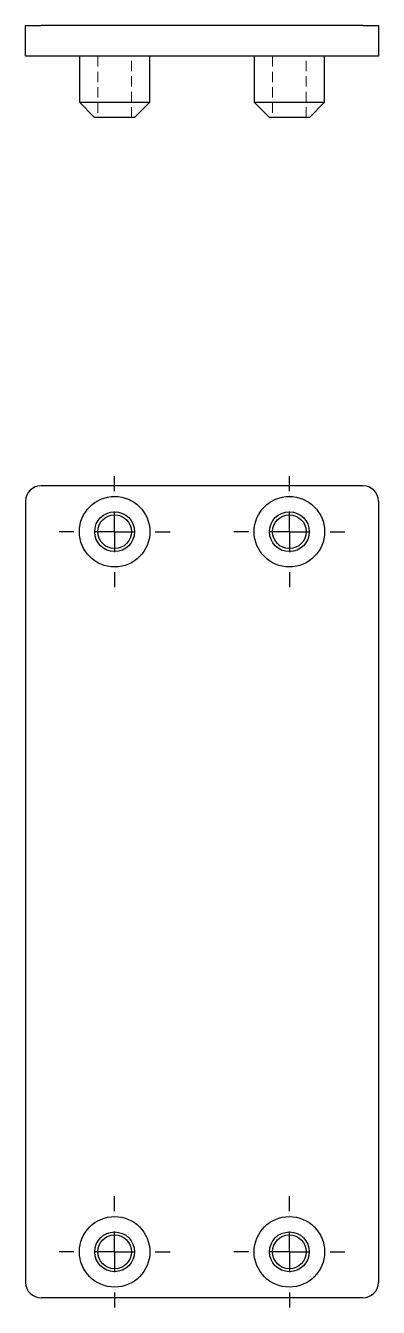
# Model space of a CAD drawing. Header units: millimetres. Extents: x 61 to 229, y 6 to 164.
# Drawn here: x 61.3 to 104.7, y 5.8 to 163.7 of the extents above.
import ezdxf

# ---------------------------------------------------------------- set-up
doc = ezdxf.new("R2010")
doc.units = ezdxf.units.MM
doc.linetypes.add('HIDDEN', pattern=[1.905, 1.27, -0.635])
doc.layers.add('10', color=7, linetype='Continuous')

# ---------------------------------------------------------------- blocks, each defined once
blk = doc.blocks.new('SW_CENTERMARKSYMBOL_0')
at = {"layer": '10', "color": 0}
for p, q in [((0, 5), (0, 6.84)), ((0, 0), (0, 2.5)), ((-5, 0), (-6.84, 0)), ((0, 0), (-2.5, 0)), ((0, 0), (0, -2.5)), ((0, 0), (2.5, 0)), ((5, 0), (6.84, 0)), ((0, -5), (0, -6.84))]:
    blk.add_line(p, q, dxfattribs=at)
blk = doc.blocks.new('SW_CENTERMARKSYMBOL_1')
at = {"layer": '10', "color": 0}
for p, q in [((0, 5), (0, 6.84)), ((0, 0), (0, 2.5)), ((-5, 0), (-6.84, 0)), ((0, 0), (-2.5, 0)), ((0, 0), (0, -2.5)), ((0, 0), (2.5, 0)), ((5, 0), (6.84, 0)), ((0, -5), (0, -6.84))]:
    blk.add_line(p, q, dxfattribs=at)
blk = doc.blocks.new('SW_CENTERMARKSYMBOL_2')
at = {"layer": '10', "color": 0}
for p, q in [((0, 5), (0, 6.84)), ((0, 0), (0, 2.5)), ((-5, 0), (-6.84, 0)), ((0, 0), (-2.5, 0)), ((0, 0), (0, -2.5)), ((0, 0), (2.5, 0)), ((5, 0), (6.84, 0)), ((0, -5), (0, -6.84))]:
    blk.add_line(p, q, dxfattribs=at)
blk = doc.blocks.new('SW_CENTERMARKSYMBOL_3')
at = {"layer": '10', "color": 0}
for p, q in [((0, 5), (0, 6.84)), ((0, 0), (0, 2.5)), ((-5, 0), (-6.84, 0)), ((0, 0), (-2.5, 0)), ((0, 0), (0, -2.5)), ((0, 0), (2.5, 0)), ((5, 0), (6.84, 0)), ((0, -5), (0, -6.84))]:
    blk.add_line(p, q, dxfattribs=at)

msp = doc.modelspace()

# ---------------------------------------------------------------- linework, layer by layer
at = {"color": 7, "linetype": 'Continuous', "lineweight": 25}
for p, q in [((61.3, 159.89), (61.3, 163.66)), ((61.3, 163.66), (63.19, 163.66)), ((102.81, 163.66), (63.19, 163.66)), ((102.81, 163.66), (104.7, 163.66)), ((104.7, 163.66), (104.7, 159.89)), ((63.19, 159.89), (61.3, 159.89)), ((102.81, 159.89), (63.19, 159.89)), ((67.91, 159.89), (67.91, 154.23)), ((76.58, 154.23), (76.58, 159.89)), ((89.42, 159.89), (89.42, 154.23)), ((98.09, 154.23), (98.09, 159.89)), ((104.7, 159.89), (102.81, 159.89)), ((67.91, 154.23), (69.79, 152.34)), ((67.91, 154.23), (76.58, 154.23)), ((74.7, 152.34), (76.58, 154.23)), ((89.42, 154.23), (91.3, 152.34)), ((89.42, 154.23), (98.09, 154.23)), ((96.21, 152.34), (98.09, 154.23)), ((74.7, 152.34), (69.79, 152.34)), ((96.21, 152.34), (91.3, 152.34)), ((102.81, 107), (63.19, 107)), ((61.3, 105.11), (61.3, 8.89)), ((104.7, 105.11), (104.7, 8.89)), ((102.81, 7), (63.19, 7))]:
    msp.add_line(p, q, dxfattribs=at)
at = {"color": 7, "linetype": 'HIDDEN', "lineweight": 18}
for p, q in [((70.17, 159.89), (70.17, 152.34)), ((74.32, 152.34), (74.32, 159.89)), ((91.68, 159.89), (91.68, 152.34)), ((95.83, 152.34), (95.83, 159.89))]:
    msp.add_line(p, q, dxfattribs=at)
at = {"color": 7, "linetype": 'Continuous', "lineweight": 25}
for centre, radius in [((72.25, 101.34), 4.34), ((93.75, 101.34), 4.34), ((72.25, 101.34), 2.45), ((72.25, 101.34), 2.08), ((93.75, 101.34), 2.45), ((93.75, 101.34), 2.08), ((72.25, 12.66), 4.34), ((93.75, 12.66), 4.34), ((72.25, 12.66), 2.45), ((72.25, 12.66), 2.08), ((93.75, 12.66), 2.45), ((93.75, 12.66), 2.08)]:
    msp.add_circle(centre, radius, dxfattribs=at)
for centre, start, end in [((63.19, 105.11), 90, 180), ((102.81, 105.11), 0, 90), ((63.19, 8.89), 180, 270), ((102.81, 8.89), 270, 0)]:
    msp.add_arc(centre, 1.89, start, end, dxfattribs=at)

# ---------------------------------------------------------------- block references
at = {"layer": '10'}
for name, p in [('SW_CENTERMARKSYMBOL_0', (72.25, 101.34)), ('SW_CENTERMARKSYMBOL_1', (93.75, 101.34)), ('SW_CENTERMARKSYMBOL_3', (72.25, 12.66)), ('SW_CENTERMARKSYMBOL_2', (93.75, 12.66))]:
    msp.add_blockref(name, p, dxfattribs=at)

doc.saveas('drawing.dxf')
